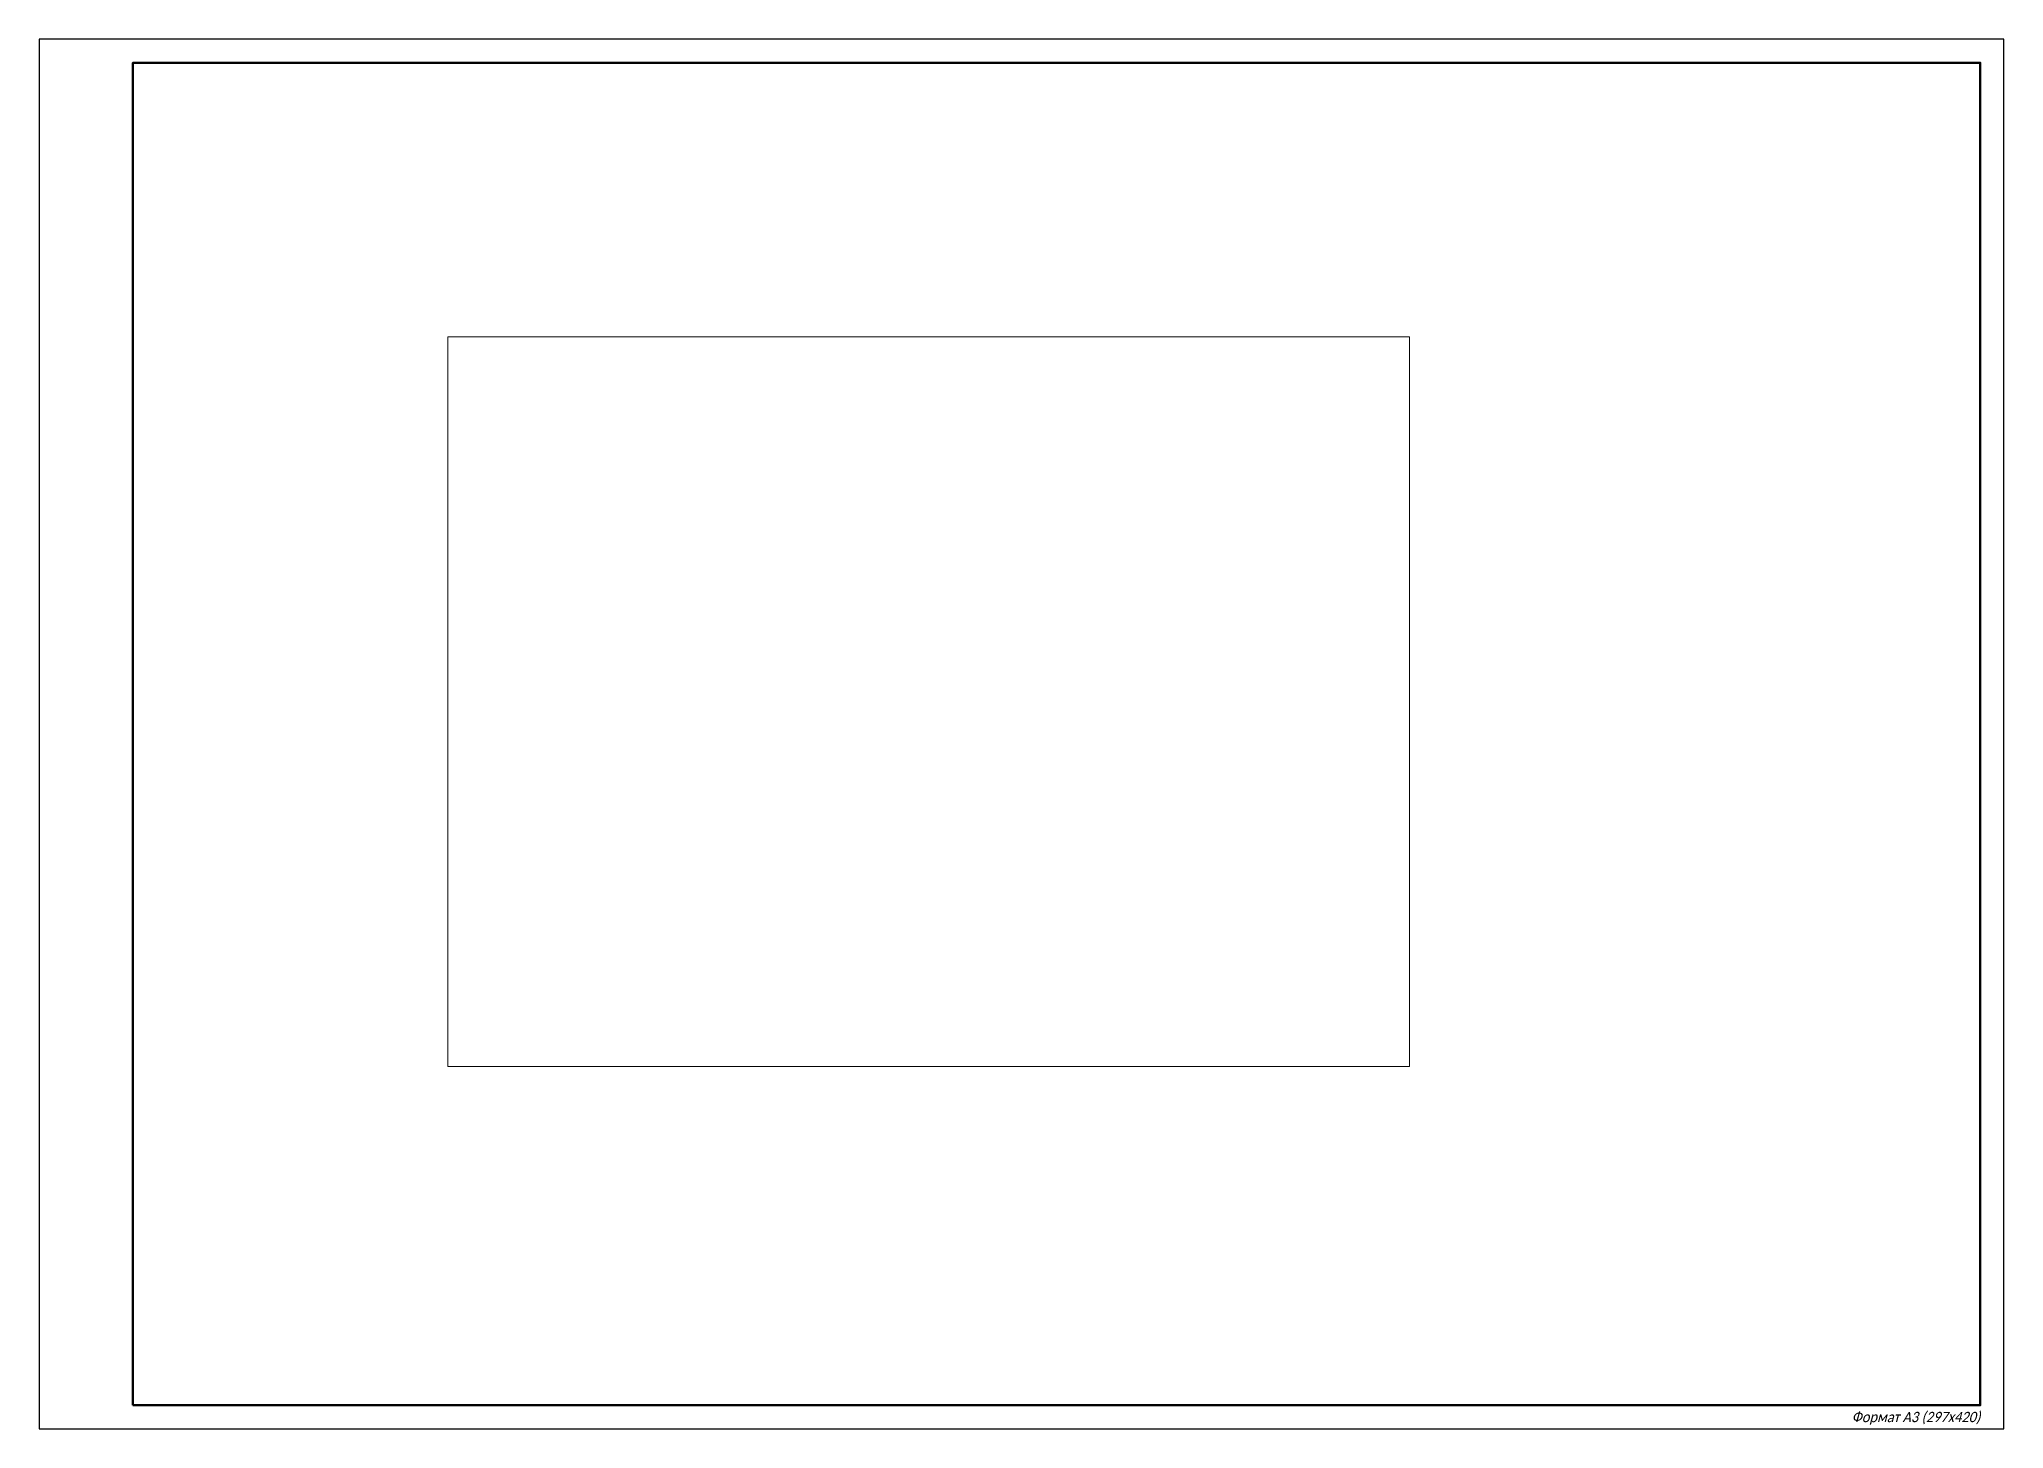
# Paper-space layout 'Лист2' of a CAD drawing. Header units: millimetres. Extents: x -62 to 358, y -58 to 239.
import ezdxf
from ezdxf.enums import TextEntityAlignment as Align

# ---------------------------------------------------------------- set-up
doc = ezdxf.new("R2010")
doc.units = ezdxf.units.MM
doc.layers.add('PaperFormat', color=7, linetype='Continuous')
doc.layers.add('ShtampPaper', color=7, linetype='Continuous')
doc.styles.add('shtampText', font='calibri.ttf', dxfattribs={"width": 0.9, "oblique": 15, "height": 2.2})

# ---------------------------------------------------------------- blocks, each defined once
blk = doc.blocks.new('a3_0_297_420_progSheetFormat')
at = {"layer": 'ShtampPaper', "ltscale": 100}
blk.add_lwpolyline([(-420, 0), (0, 0), (0, 297), (-420, 297), (-420, 0)], dxfattribs=at)
at = {"layer": 'ShtampPaper', "lineweight": 50, "ltscale": 100}
blk.add_lwpolyline([(-400, 5), (-5, 5), (-5, 292), (-400, 292), (-400, 5)], dxfattribs=at)
at = {"layer": 'ShtampPaper', "style": 'shtampText', "oblique": 15, "width": 0.9}
blk.add_text('Формат А3 (297х420)', height=2.2, dxfattribs=at).set_placement((-5, 2.5), align=Align.MIDDLE_RIGHT)

psp = doc.layouts.new('Лист2')

# ---------------------------------------------------------------- block references
at = {"layer": 'PaperFormat'}
psp.add_blockref('a3_0_297_420_progSheetFormat', (358.35, -57.93), dxfattribs=at)

# ---------------------------------------------------------------- viewports
psp.add_viewport(center=(128.5, 97.5), size=(205.6, 156), view_center_point=(3048.953, 1032.841), view_height=1821.61481, dxfattribs=at)

doc.saveas('drawing.dxf')
